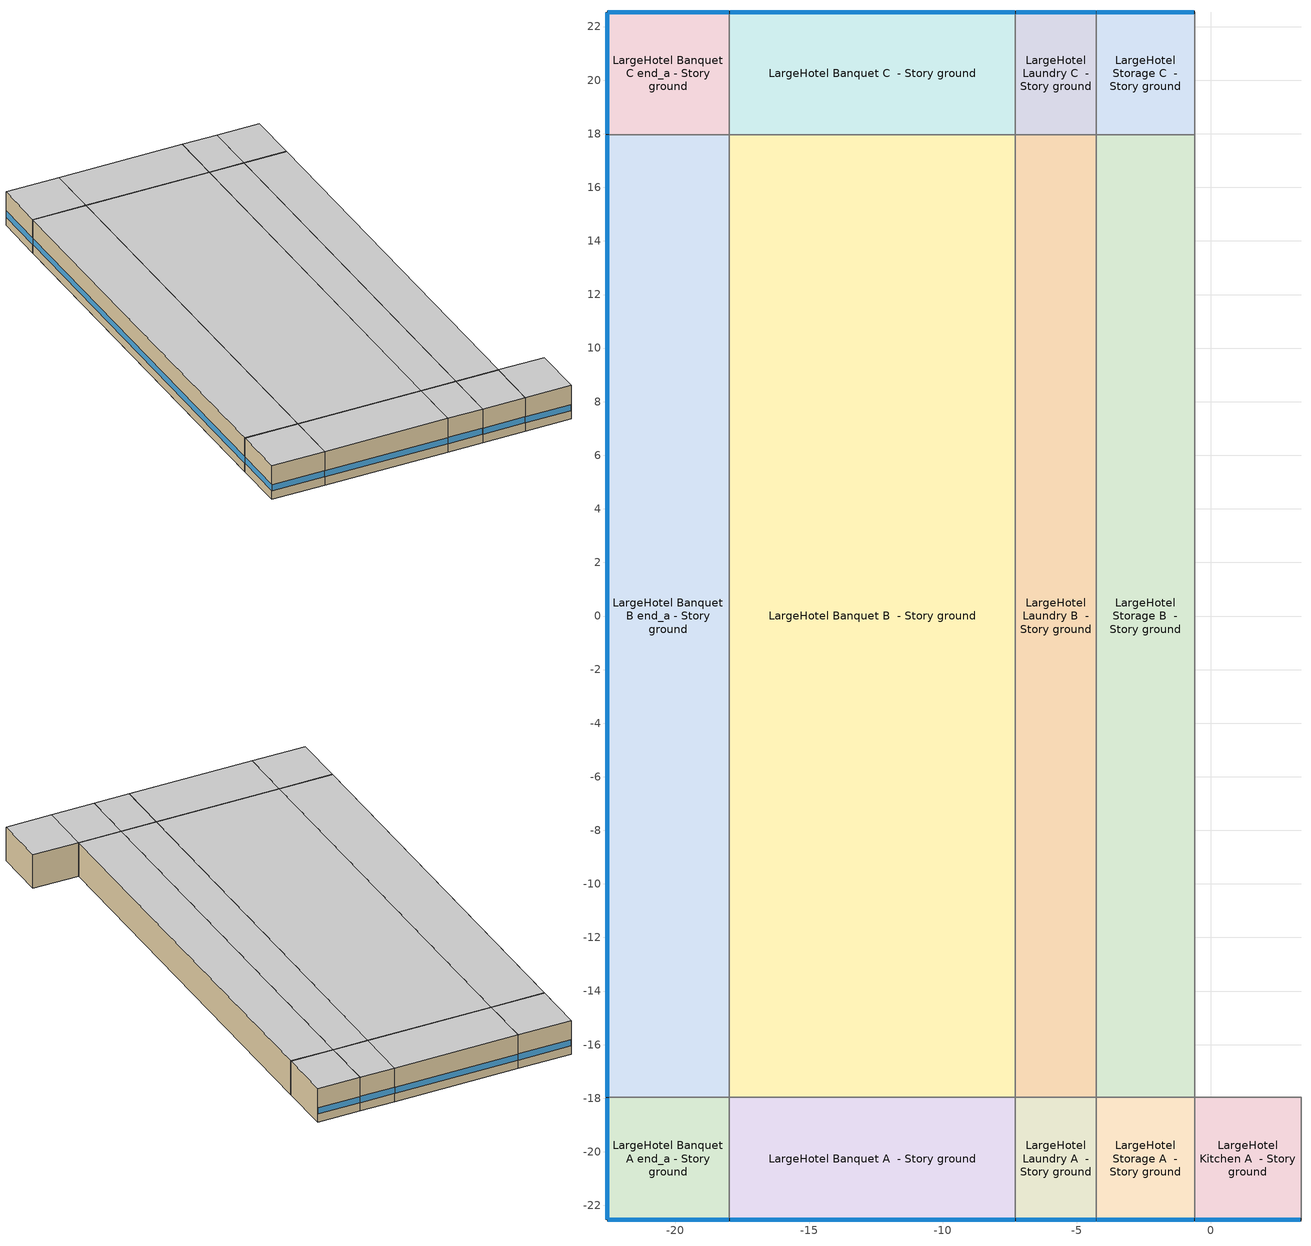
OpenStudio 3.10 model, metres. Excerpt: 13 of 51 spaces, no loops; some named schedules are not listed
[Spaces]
LargeHotel Banquet A end_a - Story ground
 floor ground (Foundation F 1.26W/m*K Perim 9.14m Area 20.9m2): -22.54,-22.54 -22.54,-17.97 -17.97,-17.97 -17.97,-22.54 z0
 wall outside (LargeHotel Banquet A end_a - Story ground Wall 1 c tbd): -22.54,-17.97 -22.54,-22.54 z0:3.05
 wall outside (LargeHotel Banquet A end_a - Story ground Wall 4 c tbd): -22.54,-22.54 -17.97,-22.54 z0:3.05
 wall to LargeHotel Banquet B end_a - Story ground: -17.97,-17.97 -22.54,-17.97 z0:3.05
 wall to LargeHotel Banquet A  - Story ground: -17.97,-22.54 -17.97,-17.97 z0:3.05
 window (Window U-0.5 SHGC 0.38): -22.54,-17.99 -22.54,-22.51 / -22.51,-22.54 -17.99,-22.54 z0.76:1.32
 ceiling adiabatic (LargeHotel Interior Ceiling): -17.97,-22.54 -17.97,-17.97 -22.54,-17.97 -22.54,-22.54 z3.05
LargeHotel Banquet B end_a - Story ground
 floor ground (Foundation F 1.26W/m*K Perim 35.94m Area 164.3m2): -22.54,-17.97 -22.54,17.97 -17.97,17.97 -17.97,-17.97 z0
 wall outside (LargeHotel Banquet B end_a - Story ground Wall 1 c tbd): -22.54,17.97 -22.54,-17.97 z0:3.05
 wall to LargeHotel Banquet C end_a - Story ground: -17.97,17.97 -22.54,17.97 z0:3.05
 wall to LargeHotel Banquet B  - Story ground: -17.97,-17.97 -17.97,17.97 z0:3.05
 window (Window U-0.5 SHGC 0.38): -22.54,17.94 -22.54,-17.94 z0.76:1.31
 ceiling adiabatic (LargeHotel Interior Ceiling): -17.97,-17.97 -17.97,17.97 -22.54,17.97 -22.54,-17.97 z3.05
LargeHotel Banquet C end_a - Story ground
 floor ground (Foundation F 1.26W/m*K Perim 9.14m Area 20.9m2): -22.54,17.97 -22.54,22.54 -17.97,22.54 -17.97,17.97 z0
 wall outside (LargeHotel Banquet C end_a - Story ground Wall 1 c tbd): -22.54,22.54 -22.54,17.97 z0:3.05
 wall outside (LargeHotel Banquet C end_a - Story ground Wall 2 c tbd): -17.97,22.54 -22.54,22.54 z0:3.05
 wall to LargeHotel Banquet C  - Story ground: -17.97,17.97 -17.97,22.54 z0:3.05
 window (Window U-0.5 SHGC 0.38): -22.54,22.51 -22.54,17.99 / -17.99,22.54 -22.51,22.54 z0.76:1.32
 ceiling adiabatic (LargeHotel Interior Ceiling): -17.97,17.97 -17.97,22.54 -22.54,22.54 -22.54,17.97 z3.05
LargeHotel Banquet A  - Story ground
 floor ground (Foundation F 1.26W/m*K Perim 10.67m Area 48.8m2): -17.97,-22.54 -17.97,-17.97 -7.3,-17.97 -7.3,-22.54 z0
 wall outside (LargeHotel Banquet A  - Story ground Wall 3 c tbd): -17.97,-22.54 -7.3,-22.54 z0:3.05
 wall to LargeHotel Banquet B  - Story ground: -7.3,-17.97 -17.97,-17.97 z0:3.05
 wall to LargeHotel Laundry A  - Story ground: -7.3,-22.54 -7.3,-17.97 z0:3.05
 window (Window U-0.5 SHGC 0.38): -17.94,-22.54 -7.32,-22.54 z0.76:1.31
 ceiling adiabatic (LargeHotel Interior Ceiling): -7.3,-22.54 -7.3,-17.97 -17.97,-17.97 -17.97,-22.54 z3.05
LargeHotel Banquet B  - Story ground
 floor ground (Foundation F 1.26W/m*K Perim 0.0m Area 383.56m2): -17.97,-17.97 -17.97,17.97 -7.3,17.97 -7.3,-17.97 z0
 wall to LargeHotel Banquet C  - Story ground: -7.3,17.97 -17.97,17.97 z0:3.05
 wall to LargeHotel Laundry B  - Story ground: -7.3,-17.97 -7.3,17.97 z0:3.05
 ceiling adiabatic (LargeHotel Interior Ceiling): -7.3,-17.97 -7.3,17.97 -17.97,17.97 -17.97,-17.97 z3.05
LargeHotel Banquet C  - Story ground
 floor ground (Foundation F 1.26W/m*K Perim 10.67m Area 48.8m2): -17.97,17.97 -17.97,22.54 -7.3,22.54 -7.3,17.97 z0
 wall outside (LargeHotel Banquet C  - Story ground Wall 2 c tbd): -7.3,22.54 -17.97,22.54 z0:3.05
 wall to LargeHotel Laundry C  - Story ground: -7.3,17.97 -7.3,22.54 z0:3.05
 window (Window U-0.5 SHGC 0.38): -7.32,22.54 -17.94,22.54 z0.76:1.31
 ceiling adiabatic (LargeHotel Interior Ceiling): -7.3,17.97 -7.3,22.54 -17.97,22.54 -17.97,17.97 z3.05
LargeHotel Laundry A  - Story ground
 floor ground (Foundation F 1.26W/m*K Perim 3.01m Area 13.78m2): -7.3,-22.54 -7.3,-17.97 -4.28,-17.97 -4.28,-22.54 z0
 wall outside (LargeHotel Laundry A  - Story ground Wall 2 c tbd): -7.3,-22.54 -4.28,-22.54 z0:3.05
 wall to LargeHotel Laundry B  - Story ground: -4.28,-17.97 -7.3,-17.97 z0:3.05
 wall to LargeHotel Storage A  - Story ground: -4.28,-22.54 -4.28,-17.97 z0:3.05
 window (Window U-0.5 SHGC 0.38): -7.27,-22.54 -4.31,-22.54 z0.76:1.32
 ceiling adiabatic (LargeHotel Interior Ceiling): -4.28,-22.54 -4.28,-17.97 -7.3,-17.97 -7.3,-22.54 z3.05
LargeHotel Laundry B  - Story ground
 floor ground (Foundation F 1.26W/m*K Perim 0.0m Area 108.32m2): -7.3,-17.97 -7.3,17.97 -4.28,17.97 -4.28,-17.97 z0
 wall to LargeHotel Laundry C  - Story ground: -4.28,17.97 -7.3,17.97 z0:3.05
 wall to LargeHotel Storage B  - Story ground: -4.28,-17.97 -4.28,17.97 z0:3.05
 ceiling adiabatic (LargeHotel Interior Ceiling): -4.28,-17.97 -4.28,17.97 -7.3,17.97 -7.3,-17.97 z3.05
LargeHotel Laundry C  - Story ground
 floor ground (Foundation F 1.26W/m*K Perim 3.01m Area 13.78m2): -7.3,17.97 -7.3,22.54 -4.28,22.54 -4.28,17.97 z0
 wall outside (LargeHotel Laundry C  - Story ground Wall 2 c tbd): -4.28,22.54 -7.3,22.54 z0:3.05
 wall to LargeHotel Storage C  - Story ground: -4.28,17.97 -4.28,22.54 z0:3.05
 window (Window U-0.5 SHGC 0.38): -4.31,22.54 -7.27,22.54 z0.76:1.32
 ceiling adiabatic (LargeHotel Interior Ceiling): -4.28,17.97 -4.28,22.54 -7.3,22.54 -7.3,17.97 z3.05
LargeHotel Storage A  - Story ground
 floor ground (Foundation F 1.26W/m*K Perim 3.67m Area 16.78m2): -4.28,-22.54 -4.28,-17.97 -0.61,-17.97 -0.61,-22.54 z0
 wall outside (LargeHotel Storage A  - Story ground Wall 3 c tbd): -4.28,-22.54 -0.61,-22.54 z0:3.05
 wall to LargeHotel Storage B  - Story ground: -0.61,-17.97 -4.28,-17.97 z0:3.05
 wall to LargeHotel Kitchen A  - Story ground: -0.61,-22.54 -0.61,-17.97 z0:3.05
 window (Window U-0.5 SHGC 0.38): -4.26,-22.54 -0.64,-22.54 z0.76:1.32
 ceiling adiabatic (LargeHotel Interior Ceiling): -0.61,-22.54 -0.61,-17.97 -4.28,-17.97 -4.28,-22.54 z3.05
LargeHotel Storage B  - Story ground
 floor ground (Foundation F 1.26W/m*K Perim 0.0m Area 131.86m2): -4.28,-17.97 -4.28,17.97 -0.61,17.97 -0.61,-17.97 z0
 wall to LargeHotel Storage C  - Story ground: -0.61,17.97 -4.28,17.97 z0:3.05
 wall to LargeHotel Kitchen B  - Story ground: -0.61,-17.97 -0.61,17.97 z0:3.05
 ceiling adiabatic (LargeHotel Interior Ceiling): -0.61,-17.97 -0.61,17.97 -4.28,17.97 -4.28,-17.97 z3.05
LargeHotel Storage C  - Story ground
 floor ground (Foundation F 1.26W/m*K Perim 3.67m Area 16.78m2): -4.28,17.97 -4.28,22.54 -0.61,22.54 -0.61,17.97 z0
 wall outside (LargeHotel Storage C  - Story ground Wall 2 c tbd): -0.61,22.54 -4.28,22.54 z0:3.05
 wall to LargeHotel Kitchen C  - Story ground: -0.61,17.97 -0.61,22.54 z0:3.05
 window (Window U-0.5 SHGC 0.38): -0.64,22.54 -4.26,22.54 z0.76:1.32
 ceiling adiabatic (LargeHotel Interior Ceiling): -0.61,17.97 -0.61,22.54 -4.28,22.54 -4.28,17.97 z3.05
LargeHotel Kitchen A  - Story ground
 floor ground (Foundation F 1.26W/m*K Perim 3.98m Area 18.17m2): -0.61,-22.54 -0.61,-17.97 3.36,-17.97 3.36,-22.54 z0
 wall outside (LargeHotel Kitchen A  - Story ground Wall 3 c tbd): -0.61,-22.54 3.36,-22.54 z0:3.05
 wall to LargeHotel Kitchen B  - Story ground: 3.36,-17.97 -0.61,-17.97 z0:3.05
 wall to LargeHotel Retail A  - Story ground: 3.36,-22.54 3.36,-17.97 z0:3.05
 window (Window U-0.5 SHGC 0.38): -0.59,-22.54 3.34,-22.54 z0.76:1.32
 ceiling adiabatic (LargeHotel Interior Ceiling): 3.36,-22.54 3.36,-17.97 -0.61,-17.97 -0.61,-22.54 z3.05
[Building]
ComStock 90.1-2010|LargeHotel: North Axis {deg}=270; Default Construction Set=Res ComStock 90.1-2010 - LrgHotel - ASHRAE 169-2013-5B; Default Schedule Set=Building Default Schedule Set; Standards Building Type=LargeHotel
[Site]
Denver Internationa_CO_USA: Latitude {deg}=39.83; Longitude {deg}=-104.66; Time Zone {hr}=-7; Elevation {m}=1655; Terrain=City
[Site:WaterMainsTemperature]
Calculation Method=Correlation; Annual Average Outdoor Air Temperature {C}=10.9308; Maximum Difference In Monthly Average Outdoor Air Temperatures {deltaC}=24.88
[SizingPeriod:DesignDay] Barometric Pressure {Pa}=82960; Rain Indicator=No; Snow Indicator=No; Day of Month=21; Daylight Saving Time Indicator=No; Humidity Condition Type=Wetbulb; Dry-Bulb Temperature Range Modifier Type=DefaultMultipliers
Name | Maximum Dry-Bulb Temperature {C} | Daily Dry-Bulb Temperature Range {deltaC} | Wind Speed {m/s} | Wind Direction {deg} | Month | Day Type | Wetbulb or DewPoint at Maximum Dry-Bulb {C} | Solar Model Indicator | ASHRAE Clear Sky Optical Depth for Beam Irradiance | ASHRAE Clear Sky Optical Depth for Diffuse Irradiance | Sky Clearness
Denver Internationa Ann Clg .4% Condns DB=>MWB 1 | 34.6 | 15.3 | 4.1 | 80 | 7 | SummerDesignDay | 15.5 | ASHRAETau | 0.307 | 2.47
Denver Internationa Ann Clg .4% Condns WB=>MDB 1 | 27.1 | 15.3 | 4.1 | 80 | 7 | SummerDesignDay | 18.3 | ASHRAETau | 0.307 | 2.47
Denver Internationa Ann Htg 99.6% Condns DB 1 | -17.5 | 0 | 3.5 | 90 | 12 | WinterDesignDay | -17.5 | ASHRAEClearSky |  |  | 0
Denver Internationa August .4% Condns DB=>MCWB 1 | 35.5 | 14.8 | 4.1 | 80 | 8 | SummerDesignDay | 15.8 | ASHRAETau | 0.317 | 2.463
[ClimateZones]
Climate Zone Institution Name 1=ASHRAE; Climate Zone Document Name 1=ANSI/ASHRAE Standard 169; Climate Zone Document Year 1=2006; Climate Zone Value 1=ASHRAE 169-2013-5B
[Site:GroundTemperature:FCfactorMethod]
January Ground Temperature {C}=9.17; February Ground Temperature {C}=3.12; March Ground Temperature {C}=-0.08; April Ground Temperature {C}=1.29; May Ground Temperature {C}=-1.22; June Ground Temperature {C}=5.99; July Ground Temperature {C}=9.02; August Ground Temperature {C}=16.13; September Ground Temperature {C}=22.56; October Ground Temperature {C}=23.66; November Ground Temperature {C}=22.06; December Ground Temperature {C}=19.47
[Construction:FfactorGroundFloor] F-Factor {W/m-K}=1.26344
Name | Area {m2} | PerimeterExposed {m}
Foundation F 1.26W/m*K Perim 3.01m Area 13.78m2 | 13.7805 | 3.01411
Foundation F 1.26W/m*K Perim 0.0m Area 108.32m2 | 108.316 | 0
Foundation F 1.26W/m*K Perim 3.67m Area 16.78m2 | 16.7762 | 3.66935
Foundation F 1.26W/m*K Perim 9.14m Area 20.9m2 | 20.9032 | 9.144
Foundation F 1.26W/m*K Perim 10.67m Area 48.8m2 | 48.7981 | 10.6733
Foundation F 1.26W/m*K Perim 0.0m Area 383.56m2 | 383.56 | 0
Foundation F 1.26W/m*K Perim 0.0m Area 131.86m2 | 131.864 | 0
Foundation F 1.26W/m*K Perim 35.94m Area 164.3m2 | 164.302 | 35.9365
Foundation F 1.26W/m*K Perim 3.98m Area 18.17m2 | 18.1743 | 3.97512
[DefaultConstructionSet]
Res ComStock 90.1-2010 - LrgHotel - ASHRAE 169-2013-5B: Default Exterior Surface Constructions=Default Surface Constructions 1; Default Interior Surface Constructions=Default Surface Constructions 2; Default Ground Contact Surface Constructions=Default Surface Constructions 3; Default Exterior SubSurface Constructions=Default Sub Surface Constructions 1; Default Interior SubSurface Constructions=Default Sub Surface Constructions 2; Interior Partition Construction=Typical Interior Partition
[DefaultSurfaceConstructions]
Name | Floor Construction | Wall Construction | Roof Ceiling Construction
Default Surface Constructions 1 | Typical Insulated Exterior Mass Floor R-13.51 | Typical Insulated Exterior Mass Wall R-11.11 | Typical IEAD Roof R-20.83
Default Surface Constructions 2 | LargeHotel Interior Floor | LargeHotel Interior Wall | LargeHotel Interior Ceiling
Default Surface Constructions 3 | Typical Insulated Carpeted 6in Slab Floor | Typical Insulated Basement Mass Wall
[Construction]
Typical Insulated Exterior Mass Floor R-13.51: Typical Insulation R-10.94, 4 in. Normalweight Concrete Floor, Typical Carpet Pad
Typical Insulated Exterior Mass Wall R-11.11: 1IN Stucco, 8IN CONCRETE HW RefBldg, Typical Insulation R-8.72, 1/2IN Gypsum
Typical IEAD Roof R-20.83: Roof Membrane, Typical Insulation R-19.72, Metal Roof Surface
LargeHotel Interior Floor: G01 13mm gypsum board, Nonres_Floor_Insulation, 100mm Normalweight concrete floor, CP02 CARPET PAD
LargeHotel Interior Wall: G01 13mm gypsum board, G01 13mm gypsum board
LargeHotel Interior Ceiling: CP02 CARPET PAD, 100mm Normalweight concrete floor, Nonres_Floor_Insulation, G01 13mm gypsum board
Typical Insulated Carpeted 6in Slab Floor: 6 in. Normalweight Concrete Floor, Typical Carpet Pad
Typical Insulated Basement Mass Wall: 8 in. Concrete Block Basement Wall
U 0.55 SHGC 0.4 Simple Glazing: U 0.55 SHGC 0.4 Simple Glazing
Typical Insulated Metal Door R-1.43: F08 Metal surface, Typical Insulation R-0.58
U 0.8 SHGC 0.4 Simple Glazing: U 0.8 SHGC 0.4 Simple Glazing
Typical Overhead Door R-2.0: Typical Insulation R-1.15
U 1.17 SHGC 0.49 Simple Glazing: U 1.17 SHGC 0.49 Simple Glazing
Typical Interior Window: Clear 3mm
Typical Interior Door; Typical Interior Partition: G05 25mm wood
InteriorFurnishings: Std Wood 6inch
Window U-0.5 SHGC 0.38: Simple Glazing Double - LowE - Clear - Thermally Broken Aluminum
LargeHotel Banquet A  - Story ground Wall 3 c tbd: 1IN Stucco, 8IN CONCRETE HW RefBldg, LargeHotel Banquet A  - Story ground Wall 3 m tbd, 1/2IN Gypsum
LargeHotel Banquet A end_a - Story ground Wall 1 c tbd: 1IN Stucco, 8IN CONCRETE HW RefBldg, LargeHotel Banquet A end_a - Story ground Wall 1 m tbd, 1/2IN Gypsum
LargeHotel Banquet A end_a - Story ground Wall 4 c tbd: 1IN Stucco, 8IN CONCRETE HW RefBldg, LargeHotel Banquet A end_a - Story ground Wall 4 m tbd, 1/2IN Gypsum
LargeHotel Banquet B end_a - Story ground Wall 1 c tbd: 1IN Stucco, 8IN CONCRETE HW RefBldg, LargeHotel Banquet B end_a - Story ground Wall 1 m tbd, 1/2IN Gypsum
LargeHotel Banquet C  - Story ground Wall 2 c tbd: 1IN Stucco, 8IN CONCRETE HW RefBldg, LargeHotel Banquet C  - Story ground Wall 2 m tbd, 1/2IN Gypsum
LargeHotel Banquet C end_a - Story ground Wall 1 c tbd: 1IN Stucco, 8IN CONCRETE HW RefBldg, LargeHotel Banquet C end_a - Story ground Wall 1 m tbd, 1/2IN Gypsum
LargeHotel Banquet C end_a - Story ground Wall 2 c tbd: 1IN Stucco, 8IN CONCRETE HW RefBldg, LargeHotel Banquet C end_a - Story ground Wall 2 m tbd, 1/2IN Gypsum
LargeHotel Kitchen A  - Story ground Wall 3 c tbd: 1IN Stucco, 8IN CONCRETE HW RefBldg, LargeHotel Kitchen A  - Story ground Wall 3 m tbd, 1/2IN Gypsum
LargeHotel Laundry A  - Story ground Wall 2 c tbd: 1IN Stucco, 8IN CONCRETE HW RefBldg, LargeHotel Laundry A  - Story ground Wall 2 m tbd, 1/2IN Gypsum
LargeHotel Laundry C  - Story ground Wall 2 c tbd: 1IN Stucco, 8IN CONCRETE HW RefBldg, LargeHotel Laundry C  - Story ground Wall 2 m tbd, 1/2IN Gypsum
LargeHotel Storage A  - Story ground Wall 3 c tbd: 1IN Stucco, 8IN CONCRETE HW RefBldg, LargeHotel Storage A  - Story ground Wall 3 m tbd, 1/2IN Gypsum
LargeHotel Storage C  - Story ground Wall 2 c tbd: 1IN Stucco, 8IN CONCRETE HW RefBldg, LargeHotel Storage C  - Story ground Wall 2 m tbd, 1/2IN Gypsum
[Material:NoMass] Roughness=Smooth; Thermal Absorptance=0.9; Solar Absorptance=0.7
Name | Thermal Resistance {m2-K/W} | Visible Absorptance
Typical Insulation R-10.94 | 1.92744 | 0.7
Typical Carpet Pad; CP02 CARPET PAD | 0.21648 | 0.8
Typical Insulation R-8.72 | 1.53614 | 0.7
Typical Insulation R-19.72 | 3.4722 | 0.7
Nonres_Floor_Insulation | 2.88292 | 0.7
Typical Insulation R-0.58 | 0.101875 | 0.7
Typical Insulation R-1.15 | 0.202527 | 0.7
LargeHotel Banquet A  - Story ground Wall 3 m tbd; LargeHotel Banquet C  - Story ground Wall 2 m tbd | 1.08314 | 0.7
LargeHotel Banquet A end_a - Story ground Wall 1 m tbd; LargeHotel Banquet A end_a - Story ground Wall 4 m tbd; LargeHotel Banquet C end_a - Story ground Wall 1 m tbd; LargeHotel Banquet C end_a - Story ground Wall 2 m tbd | 1.06415 | 0.7
LargeHotel Banquet B end_a - Story ground Wall 1 m tbd | 1.09331 | 0.7
LargeHotel Kitchen A  - Story ground Wall 3 m tbd | 1.05923 | 0.7
LargeHotel Laundry A  - Story ground Wall 2 m tbd; LargeHotel Laundry C  - Story ground Wall 2 m tbd | 1.04732 | 0.7
LargeHotel Storage A  - Story ground Wall 3 m tbd; LargeHotel Storage C  - Story ground Wall 2 m tbd | 1.0561 | 0.7
[Material] Thermal Absorptance=0.9
Name | Roughness | Thickness {m} | Conductivity {W/m-K} | Density {kg/m3} | Specific Heat {J/kg-K} | Solar Absorptance | Visible Absorptance
4 in. Normalweight Concrete Floor | MediumRough | 0.1016 | 2.31 | 2322 | 832 | 0.7 | 0.7
1IN Stucco | Smooth | 0.0253 | 0.6918 | 1858 | 837 | 0.7 | 0.92
8IN CONCRETE HW RefBldg | Rough | 0.2032 | 1.311 | 2240 | 836.8 | 0.7 | 0.7
1/2IN Gypsum | Smooth | 0.0127 | 0.16 | 784.9 | 830 | 0.4 | 0.4
Roof Membrane | VeryRough | 0.0095 | 0.16 | 1121.29 | 1460 | 0.7 | 0.7
Metal Roof Surface; F08 Metal surface | Smooth | 0.0008 | 45.28 | 7824 | 500 | 0.7 | 0.7
G01 13mm gypsum board | Smooth | 0.0127 | 0.160031 | 800.001 | 1090.73 | 0.7 | 0.5
100mm Normalweight concrete floor | MediumRough | 0.1016 | 2.31045 | 2322 | 832.557 | 0.7 | 0.7
6 in. Normalweight Concrete Floor | MediumRough | 0.1524 | 2.31 | 2322 | 832 | 0.7 | 0.7
8 in. Concrete Block Basement Wall | MediumRough | 0.2032 | 1.326 | 1842 | 912 | 0.7 | 0.7
G05 25mm wood | MediumSmooth | 0.0254 | 0.15 | 608 | 1630 | 0.5 | 0.5
Std Wood 6inch | MediumSmooth | 0.15 | 0.12 | 540 | 1210 | 0.7 | 0.7
[DefaultSubSurfaceConstructions]
Name | Fixed Window Construction | Operable Window Construction | Door Construction | Glass Door Construction | Overhead Door Construction | Skylight Construction | Tubular Daylight Dome Construction | Tubular Daylight Diffuser Construction
Default Sub Surface Constructions 1 | U 0.55 SHGC 0.4 Simple Glazing | U 0.55 SHGC 0.4 Simple Glazing | Typical Insulated Metal Door R-1.43 | U 0.8 SHGC 0.4 Simple Glazing | Typical Overhead Door R-2.0 | U 1.17 SHGC 0.49 Simple Glazing | Typical Interior Window | Typical Interior Window
Default Sub Surface Constructions 2 | Typical Interior Window | Typical Interior Window | Typical Interior Door
[WindowMaterial:SimpleGlazingSystem]
Name | U-Factor {W/m2-K} | Solar Heat Gain Coefficient | Visible Transmittance
U 0.55 SHGC 0.4 Simple Glazing | 3.12304 | 0.4 | 0.81
U 0.8 SHGC 0.4 Simple Glazing | 4.54261 | 0.4 | 0.81
U 1.17 SHGC 0.49 Simple Glazing | 6.64357 | 0.49 | 0.81
Simple Glazing Double - LowE - Clear - Thermally Broken Aluminum | 2.83345 | 0.378 | 0.591
[WindowMaterial:Glazing]
Clear 3mm: Optical Data Type=SpectralAverage; Thickness {m}=0.003; Solar Transmittance at Normal Incidence=0.837; Front Side Solar Reflectance at Normal Incidence=0.075; Back Side Solar Reflectance at Normal Incidence=0.075; Visible Transmittance at Normal Incidence=0.898; Front Side Visible Reflectance at Normal Incidence=0.081; Back Side Visible Reflectance at Normal Incidence=0.081; Infrared Transmittance at Normal Incidence=0; Front Side Infrared Hemispherical Emissivity=0.84; Back Side Infrared Hemispherical Emissivity=0.84; Conductivity {W/m-K}=0.9; Dirt Correction Factor for Solar and Visible Transmittance=1; Solar Diffusing=No
[SpaceType] Standards Building Type=LargeHotel
Name | Default Schedule Set | Design Specification Outdoor Air Object | Standards Space Type
LargeHotel Laundry - ComStock 90.1-2010 | LargeHotel Laundry Schedule Set | LargeHotel Laundry Ventilation | Laundry
LargeHotel Storage - ComStock 90.1-2010 | LargeHotel Storage Schedule Set | LargeHotel Storage Ventilation | Storage
LargeHotel Kitchen - ComStock 90.1-2010 | LargeHotel Kitchen Schedule Set | LargeHotel Kitchen Ventilation | Kitchen
LargeHotel Banquet - ComStock 90.1-2010 | LargeHotel Banquet Schedule Set | LargeHotel Banquet Ventilation | Banquet
[BuildingStory]
Story ground: Nominal Z Coordinate {m}=0; Nominal Floor to Floor Height {m}=3.048
[Space] Building Story=Story ground
Name | Space Type | Thermal Zone
LargeHotel Banquet A end_a - Story ground | LargeHotel Banquet - ComStock 90.1-2010 | Zone LargeHotel Banquet A end_a - Story ground
LargeHotel Banquet B end_a - Story ground | LargeHotel Banquet - ComStock 90.1-2010 | Zone LargeHotel Banquet B end_a - Story ground
LargeHotel Banquet C end_a - Story ground | LargeHotel Banquet - ComStock 90.1-2010 | Zone LargeHotel Banquet C end_a - Story ground
LargeHotel Banquet A  - Story ground | LargeHotel Banquet - ComStock 90.1-2010 | Zone LargeHotel Banquet A  - Story ground
LargeHotel Banquet B  - Story ground | LargeHotel Banquet - ComStock 90.1-2010 | Zone LargeHotel Banquet B  - Story ground
LargeHotel Banquet C  - Story ground | LargeHotel Banquet - ComStock 90.1-2010 | Zone LargeHotel Banquet C  - Story ground
LargeHotel Laundry A  - Story ground | LargeHotel Laundry - ComStock 90.1-2010 | Zone LargeHotel Laundry A  - Story ground
LargeHotel Laundry B  - Story ground | LargeHotel Laundry - ComStock 90.1-2010 | Zone LargeHotel Laundry B  - Story ground
LargeHotel Laundry C  - Story ground | LargeHotel Laundry - ComStock 90.1-2010 | Zone LargeHotel Laundry C  - Story ground
LargeHotel Storage A  - Story ground | LargeHotel Storage - ComStock 90.1-2010 | Zone LargeHotel Storage A  - Story ground
LargeHotel Storage B  - Story ground | LargeHotel Storage - ComStock 90.1-2010 | Zone LargeHotel Storage B  - Story ground
LargeHotel Storage C  - Story ground | LargeHotel Storage - ComStock 90.1-2010 | Zone LargeHotel Storage C  - Story ground
LargeHotel Kitchen A  - Story ground | LargeHotel Kitchen - ComStock 90.1-2010 | Zone LargeHotel Kitchen A  - Story ground
[ThermalZone] Multiplier=1; Use Ideal Air Loads=No
Name | Thermostat
Zone LargeHotel Banquet A end_a - Story ground | LargeHotel Banquet - ComStock 90.1-2010 Thermostat 2
Zone LargeHotel Banquet B end_a - Story ground | LargeHotel Banquet - ComStock 90.1-2010 Thermostat 5
Zone LargeHotel Banquet C end_a - Story ground | LargeHotel Banquet - ComStock 90.1-2010 Thermostat 8
Zone LargeHotel Banquet A  - Story ground | LargeHotel Banquet - ComStock 90.1-2010 Thermostat
Zone LargeHotel Banquet B  - Story ground | LargeHotel Banquet - ComStock 90.1-2010 Thermostat 3
Zone LargeHotel Banquet C  - Story ground | LargeHotel Banquet - ComStock 90.1-2010 Thermostat 6
Zone LargeHotel Laundry A  - Story ground | LargeHotel Laundry - ComStock 90.1-2010 Thermostat
Zone LargeHotel Laundry B  - Story ground | LargeHotel Laundry - ComStock 90.1-2010 Thermostat 1
Zone LargeHotel Laundry C  - Story ground | LargeHotel Laundry - ComStock 90.1-2010 Thermostat 2
Zone LargeHotel Storage A  - Story ground | LargeHotel Storage - ComStock 90.1-2010 Thermostat
Zone LargeHotel Storage B  - Story ground | LargeHotel Storage - ComStock 90.1-2010 Thermostat 1
Zone LargeHotel Storage C  - Story ground | LargeHotel Storage - ComStock 90.1-2010 Thermostat 2
Zone LargeHotel Kitchen A  - Story ground | LargeHotel Kitchen - ComStock 90.1-2010 Thermostat
[People:Definition] Number of People Calculation Method=People/Area; Fraction Radiant=0.3
Name | People per Space Floor Area {person/m2}
LargeHotel Banquet People Definition | 0.753474
LargeHotel Kitchen People Definition | 0.215278
LargeHotel Laundry People Definition | 0.107639
[People] Work Efficiency Schedule=Work Efficiency Schedule; Clothing Insulation Schedule=Clothing Schedule; Air Velocity Schedule=Air Velocity Schedule; Multiplier=1
Name | People Definition | Space or SpaceType
LargeHotel Banquet People | LargeHotel Banquet People Definition | LargeHotel Banquet - ComStock 90.1-2010
LargeHotel Kitchen People | LargeHotel Kitchen People Definition | LargeHotel Kitchen - ComStock 90.1-2010
LargeHotel Laundry People | LargeHotel Laundry People Definition | LargeHotel Laundry - ComStock 90.1-2010
[Lights:Definition] Design Level Calculation Method=Watts/Area; Fraction Visible=0.2; Return Air Fraction=0
Name | Watts per Space Floor Area {W/m2} | Fraction Radiant
LargeHotel Banquet - ComStock 90.1-2010 General Lights Definition | 0.747486 | 0.31
LargeHotel Banquet - ComStock 90.1-2010 Task Lights Definition | 3.72161 | 0.125
LargeHotel Banquet - ComStock 90.1-2010 Supplemental Lights Definition | 1.3894 | 0.125
LargeHotel Kitchen - ComStock 90.1-2010 General Lights Definition | 7.18292 | 0.31
LargeHotel Kitchen - ComStock 90.1-2010 Task Lights Definition | 8.69031 | 0.125
LargeHotel Storage - ComStock 90.1-2010 General Lights Definition | 2.06273 | 0.31
LargeHotel Laundry - ComStock 90.1-2010 General Lights Definition | 4.66025 | 0.31
[ElectricEquipment:Definition]
Name | Design Level Calculation Method | Watts per Space Floor Area {W/m2} | Fraction Latent | Fraction Radiant | Fraction Lost | Design Level {W}
LargeHotel Banquet Elec Equip Definition | Watts/Area | 67.8234 | 0 | 0.5 | 0
misc_electric_kitchen_equipment_definition | Watts/Area | 50.8057 | 0.2 | 0.5 | 0.1
LargeHotel Laundry Elec Equip Definition | Watts/Area | 61.6772 | 0 | 0.5 | 0
LargeHotel Storage Elec Equip Definition | Watts/Area | 2.69098 | 0 | 0.5 | 0
Elevator Lift Motor | EquipmentLevel |  | 0 | 0 | 1 | 20370
Elevator Fan | EquipmentLevel |  |  | 0.5 |  | 74.7252
Elevator Lights | EquipmentLevel |  |  | 0.5 |  | 32.3486
electric_fryer_equipment_definition_bldg_quantity=2.0 | EquipmentLevel |  | 0.1 | 0.36 | 0.44 | 28018
[ElectricEquipment]
Name | Electric Equipment Definition | Space or SpaceType | Schedule | Multiplier
LargeHotel Banquet Elec Equip | LargeHotel Banquet Elec Equip Definition | LargeHotel Banquet - ComStock 90.1-2010
misc_electric_kitchen_equipment | misc_electric_kitchen_equipment_definition | LargeHotel Kitchen - ComStock 90.1-2010
LargeHotel Laundry Elec Equip | LargeHotel Laundry Elec Equip Definition | LargeHotel Laundry - ComStock 90.1-2010
LargeHotel Storage Elec Equip | LargeHotel Storage Elec Equip Definition | LargeHotel Storage - ComStock 90.1-2010
9 Elevator Lift Motors | Elevator Lift Motor | LargeHotel Banquet B  - Story ground | Elevator Schedule 1 | 9
9 Elevator Fans | Elevator Fan | LargeHotel Banquet B  - Story ground | Elevator Schedule 3 | 9
9 Elevator Lights | Elevator Lights | LargeHotel Banquet B  - Story ground | Elevator Schedule 2 | 9
electric_fryer_equipment_bldg_quantity=2.0 | electric_fryer_equipment_definition_bldg_quantity=2.0 | LargeHotel Kitchen - ComStock 90.1-2010 | HotelLarge Kitchen_Gas_Equip_SCH | 0.333333
[DesignSpecification:OutdoorAir] Outdoor Air Method=Sum
Name | Outdoor Air Flow per Person {m3/s-person} | Outdoor Air Flow per Floor Area {m3/s-m2}
LargeHotel Banquet Ventilation | 0.00235974 | 0.0003048
LargeHotel Kitchen Ventilation | 0.00353961 | 0.0009144
LargeHotel Laundry Ventilation | 0.00353961 | 0.0003048
LargeHotel Storage Ventilation |  | 0.0006096
[DefaultScheduleSet]
Name | Number of People Schedule | People Activity Level Schedule | Lighting Schedule | Electric Equipment Schedule | Gas Equipment Schedule | Hours of Operation Schedule
LargeHotel Banquet Schedule Set | HotelLarge BLDG_OCC_SCH | HotelLarge ACTIVITY_SCH | HotelLarge BLDG_LIGHT_SCH_2010 | HotelLarge Kitchen_Elec_Equip_SCH
LargeHotel Kitchen Schedule Set | HotelLarge BLDG_OCC_SCH | HotelLarge ACTIVITY_SCH | HotelLarge BLDG_LIGHT_SCH_2010 | HotelLarge Kitchen_Elec_Equip_SCH | HotelLarge Kitchen_Gas_Equip_SCH
LargeHotel Laundry Schedule Set | HotelLarge BLDG_OCC_SCH | HotelLarge ACTIVITY_SCH | HotelLarge BLDG_LIGHT_SCH_2010 | HotelLarge BLDG_EQUIP_SCH | HotelLarge BLDG_EQUIP_SCH
LargeHotel Storage Schedule Set | HotelLarge BLDG_OCC_SCH | HotelLarge ACTIVITY_SCH | HotelLarge BLDG_LIGHT_STORAGE_SCH_2010 | HotelLarge BASEMENT_EQUIP_SCH
Building Default Schedule Set |  |  |  |  |  | Building Hours of Operation NonResidential
[GasEquipment:Definition]
Name | Design Level Calculation Method | Watts per Space Floor Area {W/m2} | Fraction Latent | Fraction Radiant | Fraction Lost | Design Level {W}
LargeHotel Laundry Gas Equip Definition | Watts/Area | 536.28 | 0 | 0.5 | 0
gas_broiler_equipment_definition_bldg_quantity=1.0 | EquipmentLevel |  | 0.1 | 0.12 | 0.68 | 28136
gas_griddle_equipment_definition_bldg_quantity=1.0 | EquipmentLevel |  | 0.1 | 0.18 | 0.62 | 26377
gas_oven_equipment_definition_bldg_quantity=1.0 | EquipmentLevel |  | 0.1 | 0.08 | 0.72 | 12896
gas_range_equipment_definition_bldg_quantity=1.0 | EquipmentLevel |  | 0.1 | 0.11 | 0.69 | 42497
gas_steamer_equipment_definition_bldg_quantity=1.0 | EquipmentLevel |  | 0.1 | 0.1 | 0.7 | 58617
[GasEquipment]
Name | Gas Equipment Definition | Space or SpaceType | Schedule | Multiplier
LargeHotel Laundry Gas Equip | LargeHotel Laundry Gas Equip Definition | LargeHotel Laundry - ComStock 90.1-2010
gas_broiler_equipment_bldg_quantity=1.0 | gas_broiler_equipment_definition_bldg_quantity=1.0 | LargeHotel Kitchen - ComStock 90.1-2010 | HotelLarge Kitchen_Gas_Equip_SCH | 0.333333
gas_griddle_equipment_bldg_quantity=1.0 | gas_griddle_equipment_definition_bldg_quantity=1.0 | LargeHotel Kitchen - ComStock 90.1-2010 | HotelLarge Kitchen_Gas_Equip_SCH | 0.333333
gas_oven_equipment_bldg_quantity=1.0 | gas_oven_equipment_definition_bldg_quantity=1.0 | LargeHotel Kitchen - ComStock 90.1-2010 | HotelLarge Kitchen_Gas_Equip_SCH | 0.333333
gas_range_equipment_bldg_quantity=1.0 | gas_range_equipment_definition_bldg_quantity=1.0 | LargeHotel Kitchen - ComStock 90.1-2010 | HotelLarge Kitchen_Gas_Equip_SCH | 0.333333
gas_steamer_equipment_bldg_quantity=1.0 | gas_steamer_equipment_definition_bldg_quantity=1.0 | LargeHotel Kitchen - ComStock 90.1-2010 | HotelLarge Kitchen_Gas_Equip_SCH | 0.333333
[Exterior:Lights:Definition]
Name | Design Level {W}
Parking Areas and Drives 0.04 W/ft^2 Def (W/ft^2) | 0.041
Building Facades 0.15 W/ft^2 Def (W/ft^2) | 0.15
Main Entries 30.0 W/ft Def (W/ft) | 30
Other Doors 20.0 W/ft Def (W/ft) | 20
Entry Canopies 0.4 W/ft^2 Def (W/ft^2) | 0.4
[Exterior:Lights] Control Option=AstronomicalClock
Name | Exterior Lights Definition | Schedule | Multiplier
Parking Areas and Drives 0.04 W/ft^2 | Parking Areas and Drives 0.04 W/ft^2 Def (W/ft^2) | Always On Discrete | 125673
Building Facades 0.15 W/ft^2 | Building Facades 0.15 W/ft^2 Def (W/ft^2) | Schedule Ruleset 1 | 5916.08
Main Entries 30.0 W/ft | Main Entries 30.0 W/ft Def (W/ft) | Always On Discrete | 35
Other Doors 20.0 W/ft | Other Doors 20.0 W/ft Def (W/ft) | Always On Discrete | 19.8625
Entry Canopies 0.4 W/ft^2 | Entry Canopies 0.4 W/ft^2 Def (W/ft^2) | Always On Discrete | 1620
[ThermostatSetpoint:DualSetpoint] Heating Setpoint Temperature Schedule=HotelLarge HTGSETP_SCH; Cooling Setpoint Temperature Schedule=HotelLarge CLGSETP_SCH
LargeHotel Banquet - ComStock 90.1-2010 Thermostat; LargeHotel Banquet - ComStock 90.1-2010 Thermostat 2; LargeHotel Banquet - ComStock 90.1-2010 Thermostat 3; LargeHotel Banquet - ComStock 90.1-2010 Thermostat 5; LargeHotel Banquet - ComStock 90.1-2010 Thermostat 6; LargeHotel Banquet - ComStock 90.1-2010 Thermostat 8; LargeHotel Kitchen - ComStock 90.1-2010 Thermostat; LargeHotel Laundry - ComStock 90.1-2010 Thermostat; LargeHotel Laundry - ComStock 90.1-2010 Thermostat 1; LargeHotel Laundry - ComStock 90.1-2010 Thermostat 2; LargeHotel Storage - ComStock 90.1-2010 Thermostat; LargeHotel Storage - ComStock 90.1-2010 Thermostat 1; LargeHotel Storage - ComStock 90.1-2010 Thermostat 2
[InternalMass:Definition]
Internal Mass Definition 1: Construction=InteriorFurnishings; Design Level Calculation Method=SurfaceArea/Area; Surface Area per Space Floor Area=2
[InternalMass] Internal Mass Definition=Internal Mass Definition 1; Multiplier=1
Name | Space or SpaceType
LargeHotel Laundry C  - Story ground Mass | LargeHotel Laundry C  - Story ground
LargeHotel Laundry B  - Story ground Mass | LargeHotel Laundry B  - Story ground
LargeHotel Storage C  - Story ground Mass | LargeHotel Storage C  - Story ground
LargeHotel Storage A  - Story ground Mass | LargeHotel Storage A  - Story ground
LargeHotel Laundry A  - Story ground Mass | LargeHotel Laundry A  - Story ground
LargeHotel Banquet C end_a - Story ground Mass | LargeHotel Banquet C end_a - Story ground
LargeHotel Banquet C  - Story ground Mass | LargeHotel Banquet C  - Story ground
LargeHotel Banquet B  - Story ground Mass | LargeHotel Banquet B  - Story ground
LargeHotel Banquet A  - Story ground Mass | LargeHotel Banquet A  - Story ground
LargeHotel Banquet A end_a - Story ground Mass | LargeHotel Banquet A end_a - Story ground
LargeHotel Storage B  - Story ground Mass | LargeHotel Storage B  - Story ground
LargeHotel Banquet B end_a - Story ground Mass | LargeHotel Banquet B end_a - Story ground
LargeHotel Kitchen A  - Story ground Mass | LargeHotel Kitchen A  - Story ground
[Lights] Fraction Replaceable=1
Name | Lights Definition | Space or SpaceType
LargeHotel Banquet - ComStock 90.1-2010 General Lighting | LargeHotel Banquet - ComStock 90.1-2010 General Lights Definition | LargeHotel Banquet - ComStock 90.1-2010
LargeHotel Banquet - ComStock 90.1-2010 Task Lighting | LargeHotel Banquet - ComStock 90.1-2010 Task Lights Definition | LargeHotel Banquet - ComStock 90.1-2010
LargeHotel Banquet - ComStock 90.1-2010 Supplemental Lighting | LargeHotel Banquet - ComStock 90.1-2010 Supplemental Lights Definition | LargeHotel Banquet - ComStock 90.1-2010
LargeHotel Kitchen - ComStock 90.1-2010 General Lighting | LargeHotel Kitchen - ComStock 90.1-2010 General Lights Definition | LargeHotel Kitchen - ComStock 90.1-2010
LargeHotel Kitchen - ComStock 90.1-2010 Task Lighting | LargeHotel Kitchen - ComStock 90.1-2010 Task Lights Definition | LargeHotel Kitchen - ComStock 90.1-2010
LargeHotel Storage - ComStock 90.1-2010 General Lighting | LargeHotel Storage - ComStock 90.1-2010 General Lights Definition | LargeHotel Storage - ComStock 90.1-2010
LargeHotel Laundry - ComStock 90.1-2010 General Lighting | LargeHotel Laundry - ComStock 90.1-2010 General Lights Definition | LargeHotel Laundry - ComStock 90.1-2010
[SpaceInfiltration:DesignFlowRate] Design Flow Rate Calculation Method=Flow/ExteriorArea; Flow per Exterior Surface Area {m3/s-m2}=0.000826564; Constant Term Coefficient=0.333; Temperature Term Coefficient=0.0049; Velocity Term Coefficient=0; Velocity Squared Term Coefficient=0.0262; Density Basis=Outdoor
Name | Space or SpaceType | Schedule
LargeHotel Laundry C  - Story ground HVAC On Infiltration | LargeHotel Laundry C  - Story ground | Infiltration HVAC On Schedule 1
LargeHotel Laundry C  - Story ground HVAC Off Infiltration | LargeHotel Laundry C  - Story ground | Infiltration HVAC Off Schedule 1
LargeHotel Storage C  - Story ground HVAC On Infiltration | LargeHotel Storage C  - Story ground | Infiltration HVAC On Schedule 1
LargeHotel Storage C  - Story ground HVAC Off Infiltration | LargeHotel Storage C  - Story ground | Infiltration HVAC Off Schedule 1
LargeHotel Storage A  - Story ground HVAC On Infiltration | LargeHotel Storage A  - Story ground | Infiltration HVAC On Schedule 1
LargeHotel Storage A  - Story ground HVAC Off Infiltration | LargeHotel Storage A  - Story ground | Infiltration HVAC Off Schedule 1
LargeHotel Laundry A  - Story ground HVAC On Infiltration | LargeHotel Laundry A  - Story ground | Infiltration HVAC On Schedule 1
LargeHotel Laundry A  - Story ground HVAC Off Infiltration | LargeHotel Laundry A  - Story ground | Infiltration HVAC Off Schedule 1
LargeHotel Banquet C end_a - Story ground HVAC On Infiltration | LargeHotel Banquet C end_a - Story ground | Infiltration HVAC On Schedule 1
LargeHotel Banquet C end_a - Story ground HVAC Off Infiltration | LargeHotel Banquet C end_a - Story ground | Infiltration HVAC Off Schedule 1
LargeHotel Banquet C  - Story ground HVAC On Infiltration | LargeHotel Banquet C  - Story ground | Infiltration HVAC On Schedule 1
LargeHotel Banquet C  - Story ground HVAC Off Infiltration | LargeHotel Banquet C  - Story ground | Infiltration HVAC Off Schedule 1
LargeHotel Banquet A  - Story ground HVAC On Infiltration | LargeHotel Banquet A  - Story ground | Infiltration HVAC On Schedule 1
LargeHotel Banquet A  - Story ground HVAC Off Infiltration | LargeHotel Banquet A  - Story ground | Infiltration HVAC Off Schedule 1
LargeHotel Banquet A end_a - Story ground HVAC On Infiltration | LargeHotel Banquet A end_a - Story ground | Infiltration HVAC On Schedule 1
LargeHotel Banquet A end_a - Story ground HVAC Off Infiltration | LargeHotel Banquet A end_a - Story ground | Infiltration HVAC Off Schedule 1
LargeHotel Banquet B end_a - Story ground HVAC On Infiltration | LargeHotel Banquet B end_a - Story ground | Infiltration HVAC On Schedule 1
LargeHotel Banquet B end_a - Story ground HVAC Off Infiltration | LargeHotel Banquet B end_a - Story ground | Infiltration HVAC Off Schedule 1
LargeHotel Kitchen A  - Story ground HVAC On Infiltration | LargeHotel Kitchen A  - Story ground | Infiltration HVAC On Schedule 1
LargeHotel Kitchen A  - Story ground HVAC Off Infiltration | LargeHotel Kitchen A  - Story ground | Infiltration HVAC Off Schedule 1
[Schedule:Ruleset]
Name | Default Day Schedule | Summer Design Day Schedule | Winter Design Day Schedule
Clothing Schedule | Clothing Schedule Default Winter Clothes
Air Velocity Schedule | Air Velocity Schedule Default
Work Efficiency Schedule | Work Efficiency Schedule Default
HotelLarge BLDG_OCC_SCH | HotelLarge BLDG_OCC_SCH Default | HotelLarge BLDG_OCC_SCH Summer Design Day | HotelLarge BLDG_OCC_SCH Winter Design Day
HotelLarge ACTIVITY_SCH | HotelLarge ACTIVITY_SCH Default | HotelLarge ACTIVITY_SCH Summer Design Day | HotelLarge ACTIVITY_SCH Winter Design Day
HotelLarge BLDG_LIGHT_SCH_2010 | HotelLarge BLDG_LIGHT_SCH_2010 Default | HotelLarge BLDG_LIGHT_SCH_2010 Summer Design Day | HotelLarge BLDG_LIGHT_SCH_2010 Winter Design Day
HotelLarge Kitchen_Elec_Equip_SCH | HotelLarge Kitchen_Elec_Equip_SCH Default | HotelLarge Kitchen_Elec_Equip_SCH Summer Design Day | HotelLarge Kitchen_Elec_Equip_SCH Winter Design Day
HotelLarge BLDG_EQUIP_SCH | HotelLarge BLDG_EQUIP_SCH Default | HotelLarge BLDG_EQUIP_SCH Summer Design Day | HotelLarge BLDG_EQUIP_SCH Winter Design Day
HotelLarge Kitchen_Gas_Equip_SCH | HotelLarge Kitchen_Gas_Equip_SCH Default | HotelLarge Kitchen_Gas_Equip_SCH Summer Design Day | HotelLarge Kitchen_Gas_Equip_SCH Winter Design Day
HotelLarge BASEMENT_EQUIP_SCH | HotelLarge BASEMENT_EQUIP_SCH Default | HotelLarge BASEMENT_EQUIP_SCH Summer Design Day | HotelLarge BASEMENT_EQUIP_SCH Winter Design Day
HotelLarge BLDG_LIGHT_STORAGE_SCH_2010 | HotelLarge BLDG_LIGHT_STORAGE_SCH_2010 Default | HotelLarge BLDG_LIGHT_STORAGE_SCH_2010 Summer Design Day | HotelLarge BLDG_LIGHT_STORAGE_SCH_2010 Winter Design Day
Elevator Schedule 1 | 51 space(s) Occ Sch Default 1 | 51 space(s) Occ Sch Summer Design Day 1 | 51 space(s) Occ Sch Winter Design Day 1
Elevator Schedule 2 | 51 space(s) Occ Sch Default 2 | 51 space(s) Occ Sch Summer Design Day 2 | 51 space(s) Occ Sch Winter Design Day 2
Elevator Schedule 3 | 51 space(s) Occ Sch Default 3 | 51 space(s) Occ Sch Summer Design Day 3 | 51 space(s) Occ Sch Winter Design Day 3
Schedule Ruleset 1 | Schedule Day 35
HotelLarge HTGSETP_SCH | HotelLarge HTGSETP_SCH Default | HotelLarge HTGSETP_SCH Summer Design Day | HotelLarge HTGSETP_SCH Winter Design Day
HotelLarge CLGSETP_SCH | HotelLarge CLGSETP_SCH Default | HotelLarge CLGSETP_SCH Summer Design Day | HotelLarge CLGSETP_SCH Winter Design Day
Building Hours of Operation NonResidential | Building Hours of Operation NonResidential Default | Building Hours of Operation NonResidential Summer Design Day | Building Hours of Operation NonResidential Winter Design Day
Infiltration HVAC On Schedule 1 | 4 Zone DOAS Occ Sch Default 1 | 4 Zone DOAS Occ Sch Summer Design Day 1 | 4 Zone DOAS Occ Sch Winter Design Day 1
Infiltration HVAC Off Schedule 1 | Infiltration HVAC Off Schedule Default Day Schedule | Infiltration HVAC Off Schedule Summer Design Day Schedule 1 | Infiltration HVAC Off Schedule Winter Design Day Schedule 1
[Schedule:Day]
Clothing Schedule Default Winter Clothes; 51 space(s) Occ Sch Summer Design Day 1; 51 space(s) Occ Sch Winter Design Day 1; 51 space(s) Occ Sch Summer Design Day 2; 51 space(s) Occ Sch Winter Design Day 2; 51 space(s) Occ Sch Summer Design Day 3; 51 space(s) Occ Sch Winter Design Day 3; Building Hours of Operation NonResidential Winter Design Day; Building Hours of Operation NonResidential Summer Design Day; 4 Zone DOAS Occ Sch Summer Design Day 1; 4 Zone DOAS Occ Sch Winter Design Day 1: 24, 0, 1
Air Velocity Schedule Default: 24, 0, 0.2
Work Efficiency Schedule Default; Infiltration HVAC Off Schedule Summer Design Day Schedule 1; Infiltration HVAC Off Schedule Winter Design Day Schedule 1: 24, 0, 0
HotelLarge BLDG_OCC_SCH Default: No, 3, 45, 0.2, 4, 0, 0.225, 4, 15, 0.25, 4, 30, 0.275, 4, 45, 0.3, 5, 0, 0.35, 5, 15, 0.4, 5, 30, 0.45, 5, 45, 0.5, 6, 0, 0.533333, 6, 15, 0.566667, 6, 30, 0.6, 6, 45, 0.633333, 7, 0, 0.666667, 7, 15, 0.7, 7, 30, 0.728571, 7, 45, 0.757143, 8, 0, 0.785714, 8, 15, 0.814286, 8, 30, 0.842857, 8, 45, 0.871429, 9, 0, 0.9, 9, 15, 0.805, 9, 30, 0.81, 9, 45, 0.815, 10, 0, 0.82, 10, 15, 0.825, 10, 30, 0.83, 10, 45, 0.835, 11, 0, 0.84, 11, 15, 0.845, 11, 30, 0.85, 11, 45, 0.855, 12, 0, 0.86, 12, 15, 0.865, 12, 30, 0.87, 12, 45, 0.875, 13, 0, 0.88, 13, 15, 0.885, 13, 30, 0.89, 13, 45, 0.895, 14, 0, 0.9, 14, 15, 0.85, 14, 30, 0.8, 14, 45, 0.75, 15, 0, 0.7, 15, 15, 0.625, 15, 30, 0.55, 15, 45, 0.475, 16, 0, 0.4, 16, 30, 0.4, 16, 45, 0.375, 17, 0, 0.35, 17, 15, 0.325, 17, 30, 0.3, 17, 45, 0.275, 18, 0, 0.25, 18, 15, 0.225, 18, 30, 0.2, 24, 0, 0.2
HotelLarge BLDG_OCC_SCH Summer Design Day; HotelLarge BLDG_LIGHT_SCH_2010 Summer Design Day; HotelLarge BLDG_EQUIP_SCH Summer Design Day: No, 24, 0, 1
HotelLarge BLDG_OCC_SCH Winter Design Day; HotelLarge BLDG_LIGHT_SCH_2010 Winter Design Day; HotelLarge Kitchen_Elec_Equip_SCH Winter Design Day; HotelLarge BLDG_EQUIP_SCH Winter Design Day: No, 24, 0, 0
HotelLarge ACTIVITY_SCH Default: No, 10, 45, 120, 24, 0, 120
HotelLarge ACTIVITY_SCH Winter Design Day; HotelLarge ACTIVITY_SCH Summer Design Day: No, 24, 0, 120
HotelLarge BLDG_LIGHT_SCH_2010 Default: No, 6, 45, 0.25, 7, 0, 0.3375, 7, 15, 0.425, 7, 30, 0.5125, 7, 45, 0.6, 8, 0, 0.666667, 8, 15, 0.733333, 8, 30, 0.8, 8, 45, 0.733333, 9, 0, 0.666667, 9, 15, 0.6, 9, 30, 0.525, 9, 45, 0.45, 10, 0, 0.375, 10, 15, 0.3, 10, 30, 0.275, 10, 45, 0.25, 11, 0, 0.225, 11, 15, 0.2, 11, 30, 0.1875, 11, 45, 0.175, 12, 0, 0.1625, 12, 15, 0.15, 12, 30, 0.1375, 12, 45, 0.125, 13, 0, 0.1125, 13, 15, 0.1, 15, 0, 0.1, 15, 15, 0.425, 15, 30, 0.45, 15, 45, 0.475, 16, 0, 0.5, 16, 15, 0.475, 16, 30, 0.45, 16, 45, 0.425, 17, 0, 0.4, 17, 30, 0.4, 17, 45, 0.38125, 18, 0, 0.3625, 18, 15, 0.34375, 18, 30, 0.325, 18, 45, 0.30625, 19, 0, 0.2875, 19, 15, 0.26875, 19, 30, 0.25, 24, 0, 0.25
HotelLarge Kitchen_Elec_Equip_SCH Default: No, 8, 45, 0.3, 9, 0, 0.2875, 9, 15, 0.275, 9, 30, 0.2625, 9, 45, 0.25, 10, 0, 0.2375, 10, 15, 0.225, 10, 30, 0.2125, 10, 45, 0.2, 11, 0, 0.1875, 11, 15, 0.175, 11, 30, 0.1625, 11, 45, 0.15, 12, 0, 0.1375, 12, 15, 0.125, 12, 30, 0.1125, 12, 45, 0.1, 14, 0, 0.1, 14, 15, 0.1375, 14, 30, 0.175, 14, 45, 0.2125, 15, 0, 0.25, 15, 15, 0.2625, 15, 30, 0.275, 15, 45, 0.2875, 16, 0, 0.3, 24, 0, 0.3
HotelLarge Kitchen_Elec_Equip_SCH Summer Design Day: No, 24, 0, 0.3
HotelLarge BLDG_EQUIP_SCH Default: No, 6, 45, 0.35, 7, 0, 0.4375, 7, 15, 0.525, 7, 30, 0.6125, 7, 45, 0.7, 8, 0, 0.766667, 8, 15, 0.833333, 8, 30, 0.9, 8, 45, 0.833333, 9, 0, 0.766667, 9, 15, 0.7, 9, 30, 0.625, 9, 45, 0.55, 10, 0, 0.475, 10, 15, 0.4, 10, 30, 0.375, 10, 45, 0.35, 11, 0, 0.325, 11, 15, 0.3, 11, 30, 0.2875, 11, 45, 0.275, 12, 0, 0.2625, 12, 15, 0.25, 12, 30, 0.2375, 12, 45, 0.225, 13, 0, 0.2125, 13, 15, 0.2, 15, 0, 0.2, 15, 15, 0.525, 15, 30, 0.55, 15, 45, 0.575, 16, 0, 0.6, 16, 15, 0.575, 16, 30, 0.55, 16, 45, 0.525, 17, 0, 0.5, 17, 30, 0.5, 17, 45, 0.48125, 18, 0, 0.4625, 18, 15, 0.44375, 18, 30, 0.425, 18, 45, 0.40625, 19, 0, 0.3875, 19, 15, 0.36875, 19, 30, 0.35, 24, 0, 0.35
51 space(s) Occ Sch Default 1: 2, 45, 0, 3, 0, 0.00459114, 3, 15, 0.00918228, 3, 30, 0.0137734, 3, 45, 0.0183646, 4, 0, 0.0229961, 4, 15, 0.0276277, 4, 30, 0.0322592, 4, 45, 0.0368907, 5, 0, 0.0276681, 5, 15, 0.0184454, 5, 30, 0.00922269, 5, 45, 0, 6, 45, 0, 7, 0, 0.00922269, 7, 15, 0.0184454, 7, 30, 0.0276681, 7, 45, 0.0368907, 8, 0, 0.0245938, 8, 15, 0.0122969, 8, 30, 0, 8, 45, 0.012243, 9, 0, 0.00612152, 9, 15, 0, 15, 0, 0, 15, 15, 0.0414415, 15, 30, 0.0276277, 15, 45, 0.0138138, 16, 0, 0, 16, 15, 0.00922269, 16, 30, 0.0184454, 16, 45, 0.0276681, 17, 0, 0.0368907, 17, 15, 0.0276681, 17, 30, 0.0184454, 17, 45, 0.00922269, 18, 0, 0, 24, 0, 0
51 space(s) Occ Sch Default 2; 51 space(s) Occ Sch Default 3: 3, 15, 0, 4, 15, 1, 5, 15, 1, 7, 15, 0, 8, 15, 1, 9, 15, 0, 13, 30, 0, 14, 30, 1, 15, 30, 1, 16, 30, 0, 17, 30, 1, 24, 0, 0
Schedule Day 35: 6, 0, 0, 24, 0, 1
HotelLarge HTGSETP_SCH Default: No, 17, 30, 21, 24, 0, 21
HotelLarge HTGSETP_SCH Winter Design Day; HotelLarge HTGSETP_SCH Summer Design Day: No, 24, 0, 21
HotelLarge CLGSETP_SCH Default: No, 17, 30, 24, 24, 0, 24
HotelLarge CLGSETP_SCH Winter Design Day; HotelLarge CLGSETP_SCH Summer Design Day: No, 24, 0, 24
Building Hours of Operation NonResidential Default: 5, 15, 0, 17, 30, 1, 24, 0, 0
4 Zone DOAS Occ Sch Default 1: 4, 0, 0, 18, 0, 1, 24, 0, 0
Infiltration HVAC Off Schedule Default Day Schedule: 4, 0, 1, 18, 0, 0, 24, 0, 1
[Schedule:Rule]
Name | Schedule Ruleset | Rule Order | Day Schedule | Date Specification Type | Start Month | Start Day | End Month | End Day | Apply Saturday | Apply Sunday | Apply Monday | Apply Tuesday | Apply Wednesday | Apply Thursday | Apply Friday
Schedule Rule 1 | Clothing Schedule | 0 | Clothing Schedule Summer Clothes | DateRange | 5 | 1 | 9 | 30
Schedule Rule 2 | HotelLarge BLDG_OCC_SCH | 1 | HotelLarge BLDG_OCC_SCH Sat Day | DateRange | 1 | 1 | 12 | 31 | Yes
Schedule Rule 4 | HotelLarge BLDG_LIGHT_SCH_2010 | 1 | HotelLarge BLDG_LIGHT_SCH_2010 Sat Day | DateRange | 1 | 1 | 12 | 31 | Yes
Schedule Rule 9 | HotelLarge BLDG_EQUIP_SCH | 1 | HotelLarge BLDG_EQUIP_SCH Sat Day | DateRange | 1 | 1 | 12 | 31 | Yes
Schedule Rule 23 | Elevator Schedule 1 | 0 | Schedule Day 29 | DateRange | 1 | 7 | 12 | 30 |  | Yes
Schedule Rule 24 | Elevator Schedule 1 | 1 | Schedule Day 30 | DateRange | 1 | 6 | 12 | 29 | Yes
Schedule Rule 25 | Elevator Schedule 2 | 0 | Schedule Day 31 | DateRange | 1 | 7 | 12 | 30 |  | Yes
Schedule Rule 26 | Elevator Schedule 2 | 1 | Schedule Day 32 | DateRange | 1 | 6 | 12 | 29 | Yes
Schedule Rule 27 | Elevator Schedule 3 | 0 | Schedule Day 33 | DateRange | 1 | 7 | 12 | 30 |  | Yes
Schedule Rule 28 | Elevator Schedule 3 | 1 | Schedule Day 34 | DateRange | 1 | 6 | 12 | 29 | Yes
Schedule Rule 32 | Building Hours of Operation NonResidential | 1 | Schedule Day 54 | DateRange | 1 | 6 | 12 | 29 | Yes
Schedule Rule 33 | Building Hours of Operation NonResidential | 0 | Schedule Day 55 | DateRange | 1 | 7 | 12 | 30 |  | Yes
Schedule Rule 34 | HotelLarge BLDG_LIGHT_SCH_2010 | 0 | HotelLarge BLDG_LIGHT_SCH_2010 Default 1 |  |  |  |  |  |  | Yes
Schedule Rule 5 | HotelLarge Kitchen_Elec_Equip_SCH | 1 | HotelLarge Kitchen_Elec_Equip_SCH Default 1 |  |  |  |  |  | Yes
Schedule Rule 6 | HotelLarge Kitchen_Elec_Equip_SCH | 0 | HotelLarge Kitchen_Elec_Equip_SCH Default 2 | DateRange | 1 | 7 | 12 | 30 |  | Yes
Schedule Rule 35 | HotelLarge BLDG_OCC_SCH | 0 | HotelLarge BLDG_OCC_SCH Default 1 |  |  |  |  |  |  | Yes
Schedule Rule 3 | HotelLarge ACTIVITY_SCH | 1 | HotelLarge ACTIVITY_SCH Default 1 | DateRange | 1 | 6 | 12 | 29 | Yes
Schedule Rule 36 | HotelLarge ACTIVITY_SCH | 0 | HotelLarge ACTIVITY_SCH Default 2 | DateRange | 1 | 7 | 12 | 30 |  | Yes
Schedule Rule 8 | HotelLarge BLDG_EQUIP_SCH | 0 | HotelLarge BLDG_EQUIP_SCH Default 1 |  |  |  |  |  |  | Yes
Schedule Rule 20 | HotelLarge HTGSETP_SCH | 1 | HotelLarge HTGSETP_SCH Default 1 | DateRange | 1 | 6 | 12 | 29 | Yes
Schedule Rule 42 | HotelLarge HTGSETP_SCH | 0 | HotelLarge HTGSETP_SCH Default 2 | DateRange | 1 | 7 | 12 | 30 |  | Yes
Schedule Rule 43 | HotelLarge CLGSETP_SCH | 1 | HotelLarge CLGSETP_SCH Default 1 | DateRange | 1 | 6 | 12 | 29 | Yes
Schedule Rule 44 | HotelLarge CLGSETP_SCH | 0 | HotelLarge CLGSETP_SCH Default 2 | DateRange | 1 | 7 | 12 | 30 |  | Yes
Schedule Rule 62 | Infiltration HVAC On Schedule 1 | 0 | Schedule Day 66 | DateRange | 1 | 7 | 12 | 30 |  | Yes
Schedule Rule 63 | Infiltration HVAC On Schedule 1 | 1 | Schedule Day 67 | DateRange | 1 | 6 | 12 | 29 | Yes
Infiltration HVAC Off Schedule Schedule Day 0 Rule | Infiltration HVAC Off Schedule 1 | 1 | Infiltration HVAC Off Schedule Schedule Day 0 1 |  |  |  |  |  | No | Yes | No | No | No | No | No
Infiltration HVAC Off Schedule Schedule Day 1 Rule | Infiltration HVAC Off Schedule 1 | 0 | Infiltration HVAC Off Schedule Schedule Day 2 |  |  |  |  |  | Yes | No | No | No | No | No | No
[Schedule:Constant]
Always On Discrete: Value=1
